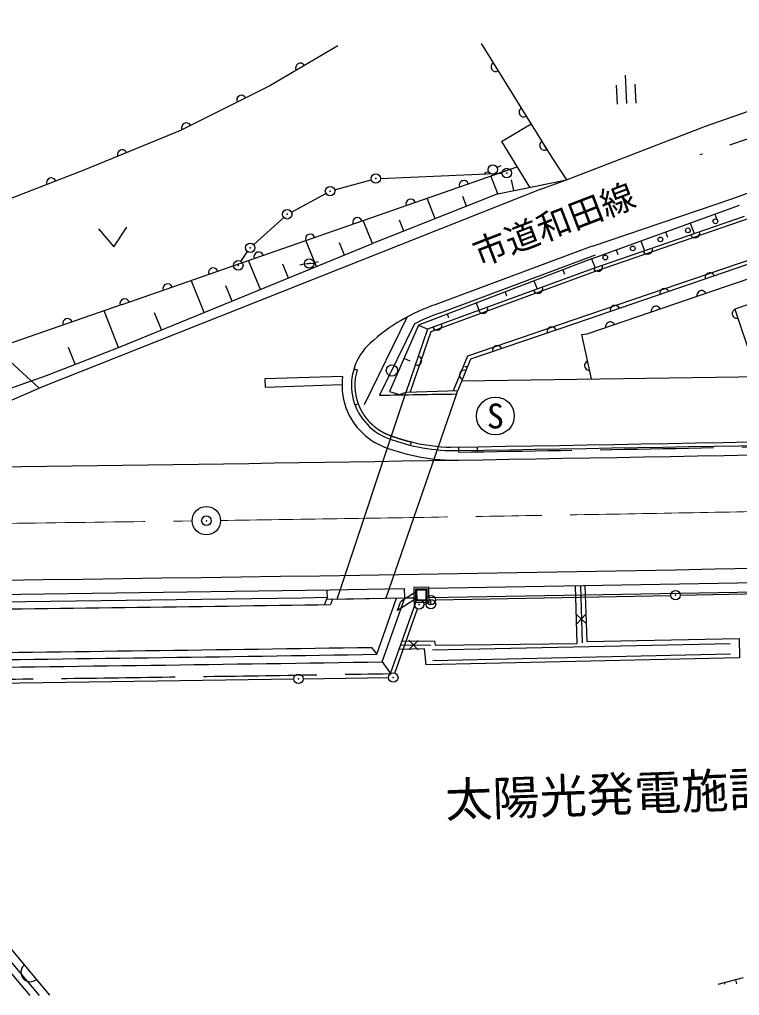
# Model space of a CAD drawing. Units: millimetres, scale not verified. Extents: x 40000 to 680000, y 20000 to 380000.
# Drawn here: x 461854 to 499940, y 266495 to 318133 of the extents above; entities that cross this region are included whole.
import ezdxf
from ezdxf.enums import TextEntityAlignment as Align

# ---------------------------------------------------------------- set-up
doc = ezdxf.new("R2010")
doc.units = ezdxf.units.MM
doc.header["$LTSCALE"] = 1000
doc.header["$PDMODE"] = 32
doc.header["$PDSIZE"] = 500
doc.linetypes.add('CHAIN', pattern=[18.5, 12, -1.5, 3.5, -1.5])
doc.linetypes.add('DASHED', pattern=[7.5, 6, -1.5])
for name, color, linetype, lineweight in [('M-BGD', 7, 'Continuous', 25), ('M-BGD-EXST', 7, 'Continuous', 25), ('M-BMK', 2, 'CHAIN', 13), ('M-BMK-HTXT', 7, 'Continuous', 13), ('M-BMK-ROW', 30, 'Continuous', 25), ('M-BMK-SRVR', 3, 'Continuous', 25), ('M-STR-STR1', 1, 'Continuous', 25), ('M-STR-STRC', 7, 'Continuous', 25)]:
    doc.layers.add(name, color=color, linetype=linetype, lineweight=lineweight)
doc.layers.add('M-OTRS', color=6, linetype='Continuous')
doc.styles.add('ＭＳ ゴシック', font='')
doc.styles.get('ＭＳ ゴシック').set_extended_font_data('MS Gothic')

msp = doc.modelspace()

# ---------------------------------------------------------------- linework, layer by layer
at = {"layer": 'M-BGD', "linetype": 'DASHED'}
for p, q in [((519331, 318133), (497848, 310970)), ((482859, 287862), (482009, 287319)), ((481487, 283525), (482906, 287537)), ((482865, 287510), (481846, 286860)), ((481849, 286868), (482006, 287311)), ((482231, 287526), (482906, 287537)), ((481037, 284150), (481487, 283525))]:
    msp.add_line(p, q, dxfattribs=at)
at = {"layer": 'M-BGD'}
for p, q in [((486281, 316870), (490006, 310837)), ((498145, 312494), (504911, 314849)), ((487350, 311682), (488915, 312605)), ((490791, 309645), (498145, 312494)), ((487350, 311682), (488840, 309269)), ((489757, 311246), (489495, 311672)), ((499595, 308665), (507403, 311569)), ((467282, 303061), (488175, 310345)), ((486831, 309877), (488175, 310345)), ((487112, 310304), (487335, 310417)), ((490006, 310837), (490791, 309645)), ((486660, 310090), (486432, 309988)), ((487165, 308910), (486787, 309861)), ((487165, 308910), (490791, 309645)), ((488002, 309090), (487883, 309646)), ((488128, 309106), (490791, 309645)), ((489434, 309161), (490791, 309645)), ((489434, 309161), (462898, 298629)), ((487165, 308910), (480529, 306278)), ((483847, 307594), (483414, 308685)), ((485506, 308252), (485303, 308763)), ((492119, 305478), (499946, 308309)), ((492160, 306140), (499595, 308665)), ((498641, 307837), (498745, 307551)), ((480529, 306278), (480026, 307504)), ((482188, 306936), (481957, 307517)), ((492191, 304959), (500207, 307735)), ((497337, 307366), (497538, 306811)), ((496033, 306894), (496130, 306625)), ((471627, 302628), (480529, 306278)), ((477562, 305061), (476993, 306447)), ((479045, 305670), (478777, 306323)), ((494728, 306422), (494916, 305903)), ((483890, 303067), (492157, 306150)), ((493424, 305950), (493514, 305699)), ((474594, 303845), (473961, 305390)), ((476078, 304453), (475777, 305186)), ((492119, 305478), (482958, 301968)), ((484065, 302598), (492331, 305681)), ((492119, 305478), (492303, 304998)), ((483461, 301765), (492191, 304959)), ((490592, 304893), (490680, 304665)), ((471627, 302628), (470934, 304334)), ((489066, 304308), (489231, 303876)), ((473111, 303236), (472777, 304049)), ((487539, 303723), (487617, 303519)), ((486012, 303138), (486159, 302752)), ((467282, 303061), (456614, 299354)), ((467087, 300785), (466324, 302728)), ((467087, 300785), (471627, 302628)), ((469357, 301706), (468987, 302617)), ((482365, 302395), (480088, 297744)), ((484485, 302553), (484554, 302372)), ((482742, 302030), (480896, 298256)), ((482958, 301968), (481428, 298453)), ((482301, 298418), (483461, 301765)), ((482958, 301968), (483456, 301751)), ((491265, 302049), (485717, 300158)), ((491607, 301462), (491887, 301511)), ((492105, 299120), (491607, 301462)), ((460586, 300734), (462898, 298629)), ((463287, 299293), (467087, 300785)), ((464806, 299890), (464448, 300774)), ((482193, 300211), (482510, 300073)), ((485717, 300158), (485037, 298497)), ((479543, 299650), (479715, 299598)), ((485253, 299024), (531503, 299674)), ((485412, 299777), (485562, 299779)), ((460381, 298283), (463287, 299293)), ((460160, 297462), (462898, 298629)), ((482301, 298418), (485037, 298497)), ((484977, 298322), (485037, 298497)), ((481428, 298453), (481950, 298297)), ((481950, 298297), (482301, 298418)), ((482255, 298278), (482301, 298418)), ((479771, 297798), (479602, 297736)), ((482544, 295605), (482586, 295780)), ((485069, 295511), (485072, 295243)), ((486069, 295528), (486072, 295260)), ((491357, 285122), (491264, 288177)), ((491528, 288182), (491614, 285147)), ((491765, 288186), (491862, 285230)), ((478117, 287962), (478125, 287461)), ((478266, 287964), (482206, 288026)), ((482206, 288026), (482214, 287526)), ((478088, 287460), (477987, 287177)), ((478088, 287460), (482215, 287526)), ((478408, 287466), (478307, 287182)), ((480753, 284546), (481804, 287520)), ((481037, 284150), (482231, 287526)), ((491833, 286171), (491324, 286651)), ((491819, 286665), (491338, 286157)), ((482026, 285049), (483605, 285024)), ((482103, 285266), (483803, 285246)), ((482945, 285282), (482442, 284795)), ((482450, 285290), (482937, 284787)), ((483705, 284781), (499454, 285119)), ((483803, 285246), (483840, 285030)), ((483840, 285030), (491357, 285122)), ((491862, 285230), (499927, 285382)), ((499927, 285382), (499935, 284361)), ((480476, 284915), (480753, 284546)), ((483281, 284829), (481939, 284802)), ((483358, 283986), (483281, 284829)), ((483717, 284227), (499466, 284566)), ((499935, 284361), (483358, 283986)), ((498813, 267090), (500160, 267444)), ((499129, 267173), (499149, 267096)), ((499722, 267329), (499781, 267107))]:
    msp.add_line(p, q, dxfattribs=at)
for points in [[(529562, 317741), (526979, 316749), (520719, 314640), (507761, 310135), (492255, 304788), (483611, 301613), (482512, 298440)], [(484815, 298507), (485563, 300335), (491197, 302254), (509461, 308495), (520863, 312332), (529513, 315386), (535784, 317893)], [(536405, 317908), (529586, 315182), (520931, 312126), (509528, 308289), (500930, 305361), (491265, 302049)], [(491887, 301511), (499261, 304033), (506053, 306320), (526517, 313268), (529528, 314357), (532126, 315383), (538596, 317961)], [(478690, 316733), (475092, 314627), (470365, 312260)], [(470365, 312260), (465351, 310200), (456664, 306837), (453300, 306424), (450447, 306420)], [(498164, 303658), (498125, 303708), (498081, 303746), (498017, 303777), (497960, 303789), (497897, 303789), (497821, 303763), (497771, 303725), (497733, 303680), (497702, 303616), (497690, 303559), (497690, 303496)], [(495747, 302832), (495709, 302882), (495664, 302920), (495601, 302951), (495544, 302963), (495481, 302963), (495405, 302937), (495355, 302898), (495317, 302854), (495286, 302790), (495274, 302733), (495274, 302670)], [(499692, 302800), (499642, 302762), (499604, 302717), (499572, 302654), (499560, 302597), (499560, 302534), (499586, 302458), (499624, 302408), (499668, 302370), (499731, 302338), (499788, 302326), (499852, 302326)], [(493331, 302005), (493293, 302056), (493248, 302093), (493185, 302125), (493128, 302137), (493065, 302136), (492989, 302110), (492939, 302072), (492901, 302027), (492870, 301964), (492858, 301907), (492858, 301844)], [(491905, 300064), (491850, 300032), (491807, 299993), (491769, 299933), (491750, 299878), (491743, 299815), (491759, 299737), (491792, 299682), (491831, 299640), (491891, 299601), (491946, 299582), (492009, 299575)], [(451708, 283113), (451899, 282347), (454272, 277487), (463439, 266509)], [(462917, 266501), (459089, 271025), (455926, 274878)], [(462412, 266495), (458789, 270775), (455782, 274439)]]:
    msp.add_lwpolyline(points, dxfattribs=at)
for points in [[(507281, 302329), (506333, 305061), (499692, 302800), (500609, 300075)], [(482718, 287284), (483518, 287297), (483505, 288097), (482705, 288084)], [(482807, 287375), (483427, 287385), (483417, 288005), (482797, 287995)]]:
    msp.add_lwpolyline(points, close=True, dxfattribs=at)
at = {"layer": 'M-BGD', "linetype": 'DASHED'}
msp.add_lwpolyline([(482866, 287436), (483366, 287444), (483358, 287944), (482858, 287936)], close=True, dxfattribs=at)
at = {"layer": 'M-BGD'}
for centre, radius in [((486888, 310192), 250), ((498670, 307456), 125), ((497213, 306978), 125), ((495755, 306499), 125), ((494298, 306021), 125), ((492841, 305542), 125), ((481556, 299565), 300)]:
    msp.add_circle(centre, radius, dxfattribs=at)
for centre, radius, start, end in [((476708, 315573), 250, 30.3321, 210.3321), ((487052, 315622), 250, 121.6897, 301.6896), ((473596, 313878), 250, 26.6028, 206.6028), ((488529, 313230), 250, 121.6897, 301.6896), ((470677, 312416), 250, 26.6028, 206.6028), ((489626, 311459), 250, 121.6897, 301.6896), ((467287, 310993), 250, 22.3356, 202.3356), ((463535, 309498), 250, 21.1617, 201.1617), ((485360, 309364), 250, 19.2206, 199.2206), ((482545, 308382), 250, 19.2206, 199.2206), ((479730, 307401), 250, 19.2206, 199.2206), ((477229, 306529), 250, 19.2206, 199.2206), ((497590, 306829), 250, 199.0994, 19.0994), ((474507, 305580), 250, 19.2206, 199.2206), ((495089, 305963), 250, 199.0994, 19.0994), ((472099, 304740), 250, 19.2206, 199.2206), ((492452, 305062), 250, 201.7205, 16.4783), ((498375, 304483), 250, 18.9198, 198.9198), ((469690, 303901), 250, 19.2206, 199.2206), ((489281, 303895), 250, 200.0963, 20.0963), ((495971, 303645), 250, 18.9198, 198.9198), ((467416, 303105), 250, 19.2206, 199.2206), ((487120, 293598), 10000, 108.8378, 132.2419), ((486371, 302830), 250, 200.0963, 20.0963), ((493354, 302757), 250, 20.5803, 197.2593), ((464394, 302058), 250, 19.1623, 199.1623), ((487120, 293598), 9500, 108.8378, 117.4408), ((483951, 301946), 250, 200.0963, 20.0963), ((490009, 301613), 250, 20.4573, 197.1694), ((482414, 298781), 3000, 132.2419, 249.1442), ((487130, 300631), 250, 20.6257, 197.0009), ((482881, 300091), 250, 250.8995, 70.8995), ((482414, 298781), 2820, 163.1591, 200.3821), ((485377, 299327), 250, 67.7461, 247.7461), ((378218, 6790945), 6493500, 270.90602, 270.94203), ((378218, 6790945), 6496500, 270.94243, 271.70586), ((378218, 6790945), 6496312, 270.93893, 271.34496), ((484907, 305322), 10000, 249.1442, 270.9424), ((484907, 305322), 9820, 256.3333, 268.6278), ((378218, 6790945), 6503750, 270.92759, 271.50293), ((378218, 6790945), 6504250, 270.92759, 271.50293), ((378218, 6790945), 6503750, 270.52696, 270.88142), ((378218, 6790945), 6504150, 270.50561, 270.88011), ((380818, 6790975), 6504524, 270.667, 270.85878), ((380818, 6790975), 6506824, 270.66701, 270.87757), ((378868, 6790952), 6507204, 270.68418, 270.89713), ((378868, 6790952), 6507604, 270.68418, 270.89957), ((462426, 267722), 500, 129.8629, 309.8629)]:
    msp.add_arc(centre, radius, start, end, dxfattribs=at)
at = {"layer": 'M-BGD', "linetype": 'DASHED'}
for centre, radius, start, end in [((482414, 298781), 2820, 200.3821, 249.1442), ((378218, 6790945), 6496580, 270.94242, 271.70586), ((484907, 305322), 9820, 249.1442, 256.3333), ((376269, 6790913), 6508238, 270.70707, 270.92634)]:
    msp.add_arc(centre, radius, start, end, dxfattribs=at)
at = {"layer": 'M-BGD-EXST'}
for p, q in [((493985, 313688), (493905, 315186)), ((493485, 313661), (493433, 314660)), ((494484, 313714), (494431, 314713)), ((476938, 305182), (476691, 305141)), ((476935, 305211), (477434, 305237)), ((477184, 305224), (477074, 305204)), ((477184, 305224), (477288, 305268)), ((477429, 305274), (477674, 305324))]:
    msp.add_line(p, q, dxfattribs=at)
msp.add_lwpolyline([(466036, 307065), (466838, 306106), (467534, 307145)], dxfattribs=at)
for centre, radius in [((477184, 305224), 250), ((487028, 297156), 1000)]:
    msp.add_circle(centre, radius, dxfattribs=at)
at = {"layer": 'M-BMK'}
for start, end in [(270.831, 271.69925), (270.52696, 270.81778)]:
    msp.add_arc((378218, 6790944), 6500000, start, end, dxfattribs=at)
at = {"layer": 'M-BMK-ROW'}
for p, q in [((480948, 309729), (487376, 310000)), ((480948, 309729), (487376, 310000)), ((478523, 309118), (480458, 309652)), ((478523, 309118), (480458, 309652)), ((476239, 307946), (478062, 308933)), ((476239, 307946), (478062, 308933)), ((474246, 306226), (475834, 307660)), ((474246, 306226), (475834, 307660)), ((473568, 305333), (473920, 305851)), ((473568, 305333), (473920, 305851)), ((483866, 287421), (496308, 287666)), ((483866, 287421), (496308, 287666)), ((496808, 287676), (516317, 288061)), ((496808, 287676), (516317, 288061)), ((483245, 287192), (483370, 287194)), ((483245, 287192), (483370, 287194)), ((483620, 287198), (483616, 287416)), ((481710, 283555), (482911, 286953)), ((481710, 283555), (482911, 286953)), ((456835, 282970), (476359, 283245)), ((456835, 282970), (476359, 283245)), ((476859, 283252), (481377, 283316)), ((476859, 283252), (481377, 283316))]:
    msp.add_line(p, q, dxfattribs=at)
for centre in [(480699, 309718), (480699, 309718), (487626, 310011), (487626, 310011), (478282, 309052), (478282, 309052), (476019, 307827), (476019, 307827), (474061, 306058), (474061, 306058), (473428, 305126), (473428, 305126), (483616, 287416), (483616, 287416), (496558, 287671), (496558, 287671), (482995, 287188), (482995, 287188), (483620, 287198), (483620, 287198), (476609, 283249), (476609, 283249), (481627, 283319), (481627, 283319)]:
    msp.add_circle(centre, 250, dxfattribs=at)
for p in [(480699, 309718), (480699, 309718), (487626, 310011), (487626, 310011), (478282, 309052), (478282, 309052), (476019, 307827), (476019, 307827), (474061, 306058), (474061, 306058), (473428, 305126), (473428, 305126), (483616, 287416), (483616, 287416), (496558, 287671), (496558, 287671), (482995, 287188), (482995, 287188), (483620, 287198), (483620, 287198), (476609, 283249), (476609, 283249), (481627, 283319), (481627, 283319)]:
    msp.add_point(p, dxfattribs=at)
at = {"layer": 'M-BMK-SRVR'}
msp.add_circle((471739, 291617), 750, dxfattribs=at)
at = {"layer": 'M-OTRS'}
msp.add_point((471739, 291617), dxfattribs=at)
at = {"layer": 'M-STR-STR1'}
for p, q in [((478654, 287469), (482255, 298278)), ((484977, 298322), (481237, 287510)), ((482255, 298278), (484977, 298322)), ((478654, 287469), (481237, 287510))]:
    msp.add_line(p, q, dxfattribs=at)
at = {"layer": 'M-STR-STRC'}
msp.add_line((474847, 298685), (478915, 298814), dxfattribs=at)
msp.add_lwpolyline([(478945, 299246), (474834, 299115), (474847, 298685)], dxfattribs=at)
for centre, radius, start, end in [((482414, 298781), 3500, 172.367, 196.6509), ((482414, 298781), 3500, 196.6509, 249.1442), ((378218, 6790945), 6497000, 270.90339, 271.70586), ((484907, 305322), 10500, 249.1442, 270.9424), ((378218, 6790944), 6497000, 270.52696, 270.90339), ((378218, 6790945), 6503000, 270.52696, 271.70586)]:
    msp.add_arc(centre, radius, start, end, dxfattribs=at)

# ---------------------------------------------------------------- texts
at = {"layer": 'M-BGD-EXST', "style": 'ＭＳ ゴシック'}
msp.add_text('S', height=1320, dxfattribs=at).set_placement((487028, 297156), align=Align.MIDDLE_CENTER)
at = {"layer": 'M-BMK-HTXT', "style": 'ＭＳ ゴシック'}
for s, height, rotation, p in [('市道和田線', 1320, 21.026, (490500, 306309)), ('太陽光発電施設', 1833, 2.026, (493168, 275676))]:
    msp.add_text(s, height=height, rotation=rotation, dxfattribs=at).set_placement(p, align=Align.BOTTOM_CENTER)

doc.saveas('drawing.dxf')
